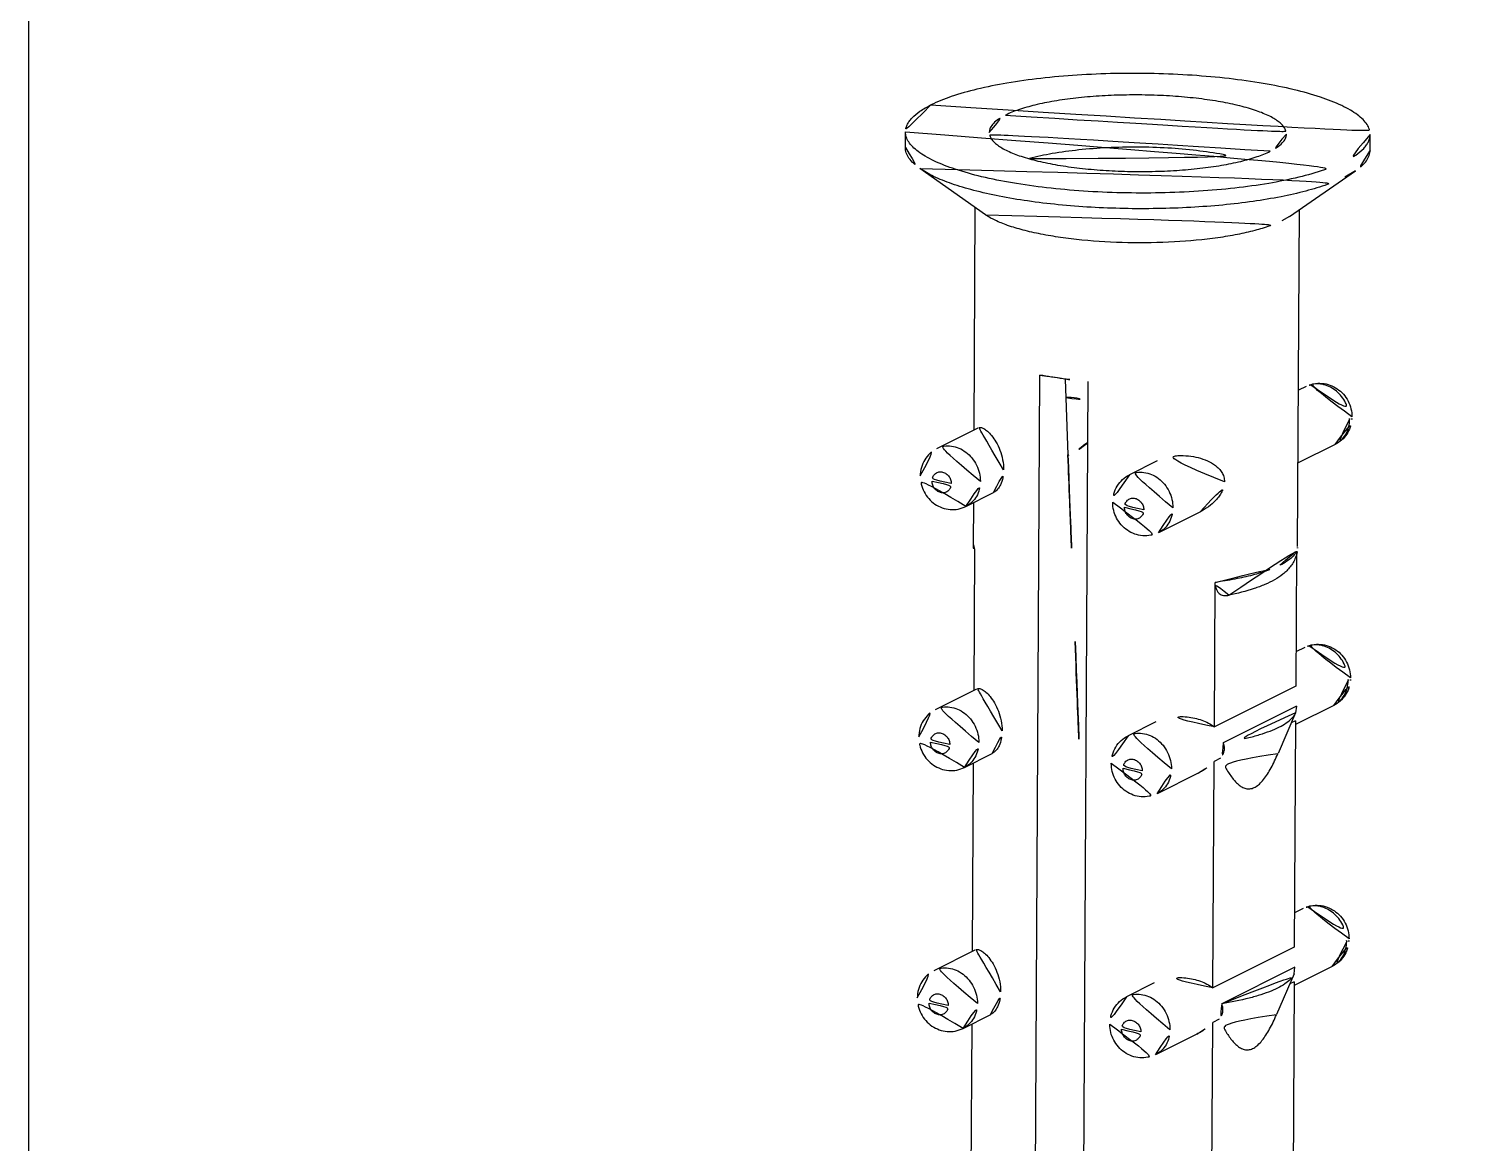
# Model space of a CAD drawing. Extents: x 16296675204 to 16296683393, y -37409618576 to -37409617244.
# Drawn here: x 16296676121.99 to 16296676148.65, y -37409618155.02 to -37409618134.39 of the extents above; entities that cross this region are included whole.
import ezdxf

# ---------------------------------------------------------------- set-up
doc = ezdxf.new("R2010")
doc.units = 0
doc.header["$LTSCALE"] = 10
doc.header["$MEASUREMENT"] = 0
doc.layers.get('0').update_dxf_attribs({"linetype": 'CONTINUOUS'})
doc.layers.add('02___PRT_ALL_AXES', color=7, linetype='CONTINUOUS')

msp = doc.modelspace()

# ---------------------------------------------------------------- linework, layer by layer
at = {"color": 7, "linetype": 'Continuous'}
for p, q in [((16296676140.545231, -37409618170.073677), (16296676140.70977, -37409618140.796539)), ((16296676141.17437, -37409618140.871162), (16296676141.227421, -37409618142.275543)), ((16296676141.436069, -37409618170.195374), (16296676141.600611, -37409618140.918243)), ((16296676139.47788, -37409618143.937149), (16296676139.497379, -37409618144.026352)), ((16296676145.477779, -37409618143.971603), (16296676145.477791, -37409618143.970871)), ((16296676145.455099, -37409618146.926903), (16296676144.099251, -37409618147.604637)), ((16296676145.455099, -37409618146.926903), (16296676145.440359, -37409618147.050522)), ((16296676145.44039, -37409618147.050346), (16296676145.1152, -37409618147.801727)), ((16296676145.43965, -37409618147.197487), (16296676145.359329, -37409618147.237633)), ((16296676144.053301, -37409618147.890457), (16296676143.93292, -37409618147.950638)), ((16296676145.42794, -37409618151.75811), (16296676144.07209, -37409618152.435837)), ((16296676145.41321, -37409618151.881737), (16296676145.42794, -37409618151.75811)), ((16296676145.413231, -37409618151.881569), (16296676145.088051, -37409618152.632942)), ((16296676145.4125, -37409618152.028702), (16296676145.33218, -37409618152.068848)), ((16296676144.02615, -37409618152.72168), (16296676143.905769, -37409618152.781853))]:
    msp.add_line(p, q, dxfattribs=at)
msp.add_lwpolyline([(16296676175.311331, -37409618176.88224), (16296676121.994961, -37409618176.88224), (16296676121.994961, -37409618094.542526), (16296676175.311331, -37409618094.542526)], close=True)
for centre, radius, start, end in [((16296676145.837139, -37409618141.408028), 0.447859, 105.0907784, 116.5407124), ((16296676145.807249, -37409618141.61364), 0.632541, 359.6900716, 3.3253834), ((16296676145.878981, -37409618141.567207), 0.604471, 354.7316924, 359.6765207), ((16296676145.27635, -37409618143.969673), 0.201441, 350.7530369, 359.4483311), ((16296678117.6457, -37409618069.45179), 1977.757652, 182.210250721, 182.346745411), ((16296676145.80998, -37409618146.239227), 0.447859, 105.0907784, 116.5407124), ((16296676145.7801, -37409618146.444847), 0.632541, 359.6900716, 3.3253834), ((16296676145.85183, -37409618146.398422), 0.604471, 354.7316924, 359.6765207), ((16296676145.782829, -37409618151.07045), 0.447859, 105.0907784, 116.5407124), ((16296676145.752951, -37409618151.276047), 0.632541, 359.6900716, 3.3253834), ((16296676145.82468, -37409618151.229637), 0.604471, 354.7316924, 359.6765207)]:
    msp.add_arc(centre, radius, start, end, dxfattribs=at)
for points, knots in [([(16296676140.07094, -37409618135.986038), (16296676140.148821, -37409618135.947113), (16296676140.328291, -37409618135.876404), (16296676140.630329, -37409618135.791924), (16296676140.984289, -37409618135.721291), (16296676141.380489, -37409618135.66658), (16296676141.80821, -37409618135.629448), (16296676142.255619, -37409618135.611), (16296676142.710369, -37409618135.611778), (16296676143.15988, -37409618135.631767), (16296676143.591709, -37409618135.670387), (16296676143.99395, -37409618135.726486), (16296676144.35565, -37409618135.798424), (16296676144.66691, -37409618135.884064), (16296676144.888981, -37409618135.96875), (16296676145.033039, -37409618136.043831), (16296676145.11768, -37409618136.098869), (16296676145.184669, -37409618136.155617), (16296676145.233629, -37409618136.214043), (16296676145.26391, -37409618136.274269), (16296676145.27079, -37409618136.316254), (16296676145.27067, -37409618136.336197)], [0, 0, 0, 0, 0.047875552, 0.105682441, 0.172286466, 0.246166262, 0.32549361, 0.408250515, 0.492298473, 0.575455552, 0.655569983, 0.730594545, 0.798663888, 0.858182694, 0.907945264, 0.92896365, 0.947396828, 0.963346738, 0.977068785, 0.989033275, 1, 1, 1, 1]), ([(16296676139.77079, -37409618136.305199), (16296676139.77095, -37409618136.276802), (16296676139.78684, -37409618136.214897), (16296676139.849541, -37409618136.131691), (16296676139.9468, -37409618136.053337), (16296676140.026239, -37409618136.008377), (16296676140.07094, -37409618135.986038)], [0, 0, 0, 0, 0.186145526, 0.403764732, 0.672393075, 1, 1, 1, 1]), ([(16296676144.97053, -37409618136.655357), (16296676144.892639, -37409618136.69429), (16296676144.713169, -37409618136.765007), (16296676144.411131, -37409618136.849472), (16296676144.057171, -37409618136.920113), (16296676143.660971, -37409618136.974823), (16296676143.233259, -37409618137.011948), (16296676142.785851, -37409618137.030403), (16296676142.331091, -37409618137.029617), (16296676141.88159, -37409618137.009628), (16296676141.449751, -37409618136.971024), (16296676141.04751, -37409618136.914902), (16296676140.68582, -37409618136.842987), (16296676140.37455, -37409618136.757347), (16296676140.152479, -37409618136.672653), (16296676140.00843, -37409618136.597572), (16296676139.92379, -37409618136.542526), (16296676139.8568, -37409618136.485786), (16296676139.80784, -37409618136.427368), (16296676139.77755, -37409618136.367126), (16296676139.770679, -37409618136.325142), (16296676139.77079, -37409618136.305199)], [0, 0, 0, 0, 0.047875552, 0.105682441, 0.172286466, 0.246166262, 0.32549361, 0.408250515, 0.492298473, 0.575455552, 0.655569983, 0.730594545, 0.798663888, 0.858182694, 0.907945264, 0.92896365, 0.947396828, 0.963346738, 0.977068785, 0.989033275, 1, 1, 1, 1]), ([(16296676140.513029, -37409618136.790894), (16296676140.65258, -37409618136.753441), (16296676140.955509, -37409618136.689636), (16296676141.4391, -37409618136.624237), (16296676141.966999, -37409618136.585037), (16296676142.517441, -37409618136.573792), (16296676143.067801, -37409618136.591026), (16296676143.595449, -37409618136.635979), (16296676144.078659, -37409618136.706642), (16296676144.381149, -37409618136.773743), (16296676144.52046, -37409618136.812714)], [0, 0, 0, 0, 0.10723184, 0.229384911, 0.361946773, 0.499860382, 0.637792109, 0.770408355, 0.892646223, 1, 1, 1, 1]), ([(16296676145.27067, -37409618136.336197), (16296676145.27051, -37409618136.364594), (16296676145.254629, -37409618136.426498), (16296676145.191919, -37409618136.509712), (16296676145.09466, -37409618136.588058), (16296676145.01523, -37409618136.633018), (16296676144.97053, -37409618136.655357)], [0, 0, 0, 0, 0.186145526, 0.403764732, 0.672393075, 1, 1, 1, 1]), ([(16296676140.70977, -37409618140.796539), (16296676140.85111, -37409618140.824333), (16296676141.14724, -37409618140.872391), (16296676141.44541, -37409618140.904877), (16296676141.600611, -37409618140.918243)], [0, 0, 0, 0, 0.480442195, 1, 1, 1, 1]), ([(16296676146.48344, -37409618141.570633), (16296676146.48373, -37409618141.52002), (16296676146.47154, -37409618141.418182), (16296676146.417179, -37409618141.274643), (16296676146.33008, -37409618141.148178), (16296676146.215309, -37409618141.046638), (16296676146.079269, -37409618140.976883), (16296676145.93022, -37409618140.944366), (16296676145.778191, -37409618140.95237), (16296676145.68182, -37409618140.984962), (16296676145.637011, -37409618141.007347)], [0, 0, 0, 0, 0.125412163, 0.251172451, 0.376846193, 0.502210914, 0.627115299, 0.751613101, 0.875868664, 1, 1, 1, 1]), ([(16296676145.720539, -37409618140.975609), (16296676145.75968, -37409618140.965057), (16296676145.842331, -37409618140.954369), (16296676145.96784, -37409618140.970688), (16296676146.089581, -37409618141.017838), (16296676146.239229, -37409618141.118698), (16296676146.383511, -37409618141.303284), (16296676146.43343, -37409618141.485489), (16296676146.43873, -37409618141.576942)], [0, 0, 0, 0, 0.114836293, 0.232872755, 0.355002748, 0.481207114, 0.740522847, 1, 1, 1, 1]), ([(16296676146.439779, -37409618141.617058), (16296676146.43951, -37409618141.666267), (16296676146.42754, -37409618141.763268), (16296676146.37417, -37409618141.896988), (16296676146.288771, -37409618142.007553), (16296676146.21357, -37409618142.060707), (16296676146.17355, -37409618142.080719)], [0, 0, 0, 0, 0.26305497, 0.516337838, 0.760764768, 1, 1, 1, 1]), ([(16296676146.17355, -37409618142.080727), (16296676146.21627, -37409618142.059372), (16296676146.29653, -37409618142.005127), (16296676146.391621, -37409618141.895638), (16296676146.456141, -37409618141.765503), (16296676146.47649, -37409618141.670578), (16296676146.4809, -37409618141.622719)], [0, 0, 0, 0, 0.24938222, 0.499005027, 0.74905058, 1, 1, 1, 1]), ([(16296676138.492861, -37409618142.665672), (16296676138.493151, -37409618142.613274), (16296676138.50738, -37409618142.508186), (16296676138.569639, -37409618142.362289), (16296676138.66923, -37409618142.239143), (16296676138.756201, -37409618142.178848), (16296676138.80275, -37409618142.155579)], [0, 0, 0, 0, 0.250995241, 0.50113091, 0.750689667, 1, 1, 1, 1]), ([(16296676139.60552, -37409618142.765282), (16296676139.60581, -37409618142.713913), (16296676139.593611, -37409618142.60981), (16296676139.540291, -37409618142.461891), (16296676139.45528, -37409618142.32943), (16296676139.34417, -37409618142.221336), (16296676139.214109, -37409618142.144913), (16296676139.073549, -37409618142.105682), (16296676138.932091, -37409618142.106911), (16296676138.84326, -37409618142.13533), (16296676138.802759, -37409618142.155579)], [0, 0, 0, 0, 0.129451959, 0.261224906, 0.393027892, 0.522644409, 0.648310085, 0.769235401, 0.885888901, 1, 1, 1, 1]), ([(16296676141.227421, -37409618142.275543), (16296676141.238331, -37409618142.563477), (16296676141.28204, -37409618143.715027), (16296676141.326139, -37409618144.86657), (16296676141.35955, -37409618145.730164)], [0, 0, 0, 0, 0.250045396, 1, 1, 1, 1]), ([(16296676139.339291, -37409618143.228951), (16296676139.294479, -37409618143.251343), (16296676139.198111, -37409618143.283943), (16296676139.04607, -37409618143.291924), (16296676138.896999, -37409618143.259407), (16296676138.76095, -37409618143.189636), (16296676138.646179, -37409618143.088081), (16296676138.559099, -37409618142.961617), (16296676138.504749, -37409618142.8181), (16296676138.492571, -37409618142.716278), (16296676138.492861, -37409618142.665672)], [0, 0, 0, 0, 0.124126653, 0.248392657, 0.372910641, 0.497833568, 0.623206885, 0.748876612, 0.874606125, 1, 1, 1, 1]), ([(16296676139.067471, -37409618142.807426), (16296676139.06761, -37409618142.781792), (16296676139.058319, -37409618142.729736), (16296676139.019899, -37409618142.661423), (16296676138.96204, -37409618142.610573), (16296676138.89242, -37409618142.585037), (16296676138.82095, -37409618142.589981), (16296676138.759871, -37409618142.625938), (16296676138.720011, -37409618142.686096), (16296676138.711269, -37409618142.734283), (16296676138.71113, -37409618142.758759)], [0, 0, 0, 0, 0.13222119, 0.266287333, 0.39709956, 0.521213518, 0.638907507, 0.754510424, 0.873783701, 1, 1, 1, 1]), ([(16296676142.366091, -37409618142.642349), (16296676142.31954, -37409618142.665627), (16296676142.232571, -37409618142.725922), (16296676142.13298, -37409618142.84906), (16296676142.070721, -37409618142.994957), (16296676142.05649, -37409618143.100052), (16296676142.0562, -37409618143.152451)], [0, 0, 0, 0, 0.249297278, 0.498857891, 0.749003889, 1, 1, 1, 1]), ([(16296676143.168859, -37409618143.25206), (16296676143.169149, -37409618143.200684), (16296676143.15695, -37409618143.096588), (16296676143.10363, -37409618142.948669), (16296676143.01862, -37409618142.816208), (16296676142.907511, -37409618142.708107), (16296676142.777451, -37409618142.631691), (16296676142.63689, -37409618142.592461), (16296676142.49543, -37409618142.593689), (16296676142.406601, -37409618142.622108), (16296676142.366091, -37409618142.642357)], [0, 0, 0, 0, 0.129451958, 0.261224906, 0.393027891, 0.522644409, 0.648310085, 0.769235401, 0.885888901, 1, 1, 1, 1]), ([(16296676138.71113, -37409618142.758759), (16296676138.710991, -37409618142.784401), (16296676138.72028, -37409618142.836456), (16296676138.758711, -37409618142.90477), (16296676138.816561, -37409618142.95562), (16296676138.886181, -37409618142.981148), (16296676138.957649, -37409618142.976212), (16296676139.01873, -37409618142.940247), (16296676139.058599, -37409618142.880089), (16296676139.067329, -37409618142.831909), (16296676139.067471, -37409618142.807426)], [0, 0, 0, 0, 0.13221819, 0.266285748, 0.397098632, 0.521213565, 0.638908393, 0.75451196, 0.873786294, 1, 1, 1, 1]), ([(16296676139.339279, -37409618143.228943), (16296676139.379311, -37409618143.208931), (16296676139.45451, -37409618143.155769), (16296676139.539909, -37409618143.045197), (16296676139.593281, -37409618142.911491), (16296676139.60524, -37409618142.814484), (16296676139.60552, -37409618142.765282)], [0, 0, 0, 0, 0.239235232, 0.483662162, 0.73694503, 1, 1, 1, 1]), ([(16296676142.0562, -37409618143.152451), (16296676142.05591, -37409618143.203056), (16296676142.0681, -37409618143.304901), (16296676142.122459, -37409618143.448441), (16296676142.20956, -37409618143.574913), (16296676142.324341, -37409618143.676453), (16296676142.460369, -37409618143.746201), (16296676142.609421, -37409618143.778702), (16296676142.76145, -37409618143.770714), (16296676142.857821, -37409618143.738121), (16296676142.90263, -37409618143.715729)], [0, 0, 0, 0, 0.125412162, 0.251172451, 0.376846193, 0.502210914, 0.627115299, 0.751613101, 0.875868664, 1, 1, 1, 1]), ([(16296676142.274469, -37409618143.245537), (16296676142.27433, -37409618143.271179), (16296676142.283621, -37409618143.323227), (16296676142.322041, -37409618143.391548), (16296676142.3799, -37409618143.442398), (16296676142.44952, -37409618143.467934), (16296676142.52099, -37409618143.46299), (16296676142.582069, -37409618143.427032), (16296676142.621929, -37409618143.366867), (16296676142.630671, -37409618143.318687), (16296676142.63081, -37409618143.294212)], [0, 0, 0, 0, 0.132218383, 0.26628557, 0.397098539, 0.521213399, 0.638908307, 0.754511804, 0.873786469, 1, 1, 1, 1]), ([(16296676142.63081, -37409618143.294212), (16296676142.630951, -37409618143.26857), (16296676142.62166, -37409618143.216507), (16296676142.583229, -37409618143.148193), (16296676142.525379, -37409618143.097351), (16296676142.455759, -37409618143.071823), (16296676142.384291, -37409618143.076759), (16296676142.32321, -37409618143.112717), (16296676142.28335, -37409618143.172867), (16296676142.274611, -37409618143.221046), (16296676142.274469, -37409618143.245537)], [0, 0, 0, 0, 0.132221257, 0.26628734, 0.397099522, 0.521213448, 0.638907473, 0.75451043, 0.873783761, 1, 1, 1, 1]), ([(16296676142.90262, -37409618143.715721), (16296676142.94265, -37409618143.695709), (16296676143.017851, -37409618143.642548), (16296676143.103251, -37409618143.531982), (16296676143.15662, -37409618143.39827), (16296676143.168579, -37409618143.301262), (16296676143.168859, -37409618143.25206)], [0, 0, 0, 0, 0.239235232, 0.483662162, 0.73694503, 1, 1, 1, 1]), ([(16296676139.47788, -37409618143.937149), (16296676139.47781, -37409618143.949654), (16296676139.479139, -37409618143.999237), (16296676139.487, -37409618144.048607), (16296676139.496229, -37409618144.084534)], [0, 0, 0, 0, 0.252143014, 1, 1, 1, 1]), ([(16296676144.20438, -37409618144.872864), (16296676144.36274, -37409618144.84034), (16296676144.58934, -37409618144.783737), (16296676144.869431, -37409618144.67955), (16296676145.049179, -37409618144.5924), (16296676145.182751, -37409618144.504189), (16296676145.277081, -37409618144.421387), (16296676145.3412, -37409618144.350113), (16296676145.396879, -37409618144.268806), (16296676145.44138, -37409618144.177673), (16296676145.47068, -37409618144.077263), (16296676145.477579, -37409618144.006752), (16296676145.477791, -37409618143.970871)], [0, 0, 0, 0, 0.288312346, 0.415172977, 0.532420101, 0.643891525, 0.699359369, 0.755882774, 0.814419349, 0.874526973, 0.936014721, 1, 1, 1, 1]), ([(16296676145.150339, -37409618144.319099), (16296676145.195299, -37409618144.296623), (16296676145.27598, -37409618144.251381), (16296676145.3769, -37409618144.173561), (16296676145.446091, -37409618144.09198), (16296676145.470461, -37409618144.030983), (16296676145.47517, -37409618144.002037)], [0, 0, 0, 0, 0.321918083, 0.590635956, 0.812163078, 1, 1, 1, 1]), ([(16296676143.951559, -37409618144.634827), (16296676144.07386, -37409618144.617699), (16296676144.30584, -37409618144.579727), (16296676144.630581, -37409618144.50737), (16296676144.90979, -37409618144.423782), (16296676145.07678, -37409618144.355873), (16296676145.150339, -37409618144.319099)], [0, 0, 0, 0, 0.297801306, 0.56655152, 0.801708571, 1, 1, 1, 1]), ([(16296676144.20434, -37409618144.872879), (16296676144.17778, -37409618144.878349), (16296676144.136749, -37409618144.882507), (16296676144.083, -37409618144.872864), (16296676144.04388, -37409618144.855568), (16296676144.00742, -37409618144.825012), (16296676143.976549, -37409618144.777893), (16296676143.955561, -37409618144.712547), (16296676143.951401, -37409618144.662338), (16296676143.951559, -37409618144.634827)], [0, 0, 0, 0, 0.1974708, 0.29464256, 0.394971035, 0.505331411, 0.636214856, 0.799643005, 1, 1, 1, 1]), ([(16296676146.456289, -37409618146.40184), (16296676146.456579, -37409618146.351227), (16296676146.444389, -37409618146.24939), (16296676146.39003, -37409618146.105858), (16296676146.302931, -37409618145.979393), (16296676146.18815, -37409618145.877853), (16296676146.05212, -37409618145.808098), (16296676145.90307, -37409618145.775589), (16296676145.75104, -37409618145.783577), (16296676145.654671, -37409618145.81617), (16296676145.609859, -37409618145.83857)], [0, 0, 0, 0, 0.125412163, 0.251172451, 0.376846193, 0.502210914, 0.627115299, 0.751613101, 0.875868664, 1, 1, 1, 1]), ([(16296676145.69338, -37409618145.806824), (16296676145.732531, -37409618145.796272), (16296676145.81518, -37409618145.785583), (16296676145.940689, -37409618145.801903), (16296676146.062429, -37409618145.849037), (16296676146.21208, -37409618145.949913), (16296676146.356359, -37409618146.134483), (16296676146.406281, -37409618146.316704), (16296676146.411579, -37409618146.408157)], [0, 0, 0, 0, 0.114836293, 0.232872755, 0.355002748, 0.481207114, 0.740522847, 1, 1, 1, 1]), ([(16296676146.41263, -37409618146.448273), (16296676146.412359, -37409618146.497467), (16296676146.400391, -37409618146.594482), (16296676146.347019, -37409618146.728203), (16296676146.26162, -37409618146.83876), (16296676146.18642, -37409618146.891922), (16296676146.146391, -37409618146.911926)], [0, 0, 0, 0, 0.26305497, 0.516337838, 0.760764768, 1, 1, 1, 1]), ([(16296676146.1464, -37409618146.911942), (16296676146.189119, -37409618146.890587), (16296676146.269381, -37409618146.836327), (16296676146.36447, -37409618146.726852), (16296676146.428989, -37409618146.59671), (16296676146.449329, -37409618146.501793), (16296676146.453751, -37409618146.453934)], [0, 0, 0, 0, 0.24938222, 0.499005027, 0.74905058, 1, 1, 1, 1]), ([(16296676139.578369, -37409618147.596489), (16296676139.578659, -37409618147.545113), (16296676139.56646, -37409618147.441017), (16296676139.51314, -37409618147.293098), (16296676139.428129, -37409618147.160637), (16296676139.31702, -37409618147.052544), (16296676139.18696, -37409618146.976128), (16296676139.0464, -37409618146.936897), (16296676138.90493, -37409618146.938118), (16296676138.816111, -37409618146.966537), (16296676138.7756, -37409618146.986794)], [0, 0, 0, 0, 0.129451959, 0.261224906, 0.393027892, 0.522644409, 0.648310085, 0.769235401, 0.885888901, 1, 1, 1, 1]), ([(16296676138.46571, -37409618147.496887), (16296676138.466, -37409618147.444489), (16296676138.48023, -37409618147.339394), (16296676138.54249, -37409618147.193497), (16296676138.642071, -37409618147.070351), (16296676138.72904, -37409618147.010063), (16296676138.7756, -37409618146.986794)], [0, 0, 0, 0, 0.250995241, 0.50113091, 0.750689667, 1, 1, 1, 1]), ([(16296676145.44029, -37409618147.050522), (16296676145.427059, -37409618147.08107), (16296676145.384239, -37409618147.142868), (16296676145.29089, -37409618147.223572), (16296676145.16466, -37409618147.300629), (16296676145.00658, -37409618147.373444), (16296676144.81813, -37409618147.441322), (16296676144.51469, -37409618147.528236), (16296676144.270321, -37409618147.576767), (16296676144.099251, -37409618147.604637)], [0, 0, 0, 0, 0.067093248, 0.148631885, 0.247367668, 0.364164632, 0.498855896, 0.650665362, 1, 1, 1, 1]), ([(16296676139.040319, -37409618147.638641), (16296676139.040461, -37409618147.612999), (16296676139.03117, -37409618147.560944), (16296676138.992741, -37409618147.49263), (16296676138.934891, -37409618147.44178), (16296676138.865271, -37409618147.416252), (16296676138.7938, -37409618147.421188), (16296676138.732719, -37409618147.457153), (16296676138.69286, -37409618147.517311), (16296676138.68412, -37409618147.565491), (16296676138.683981, -37409618147.589973)], [0, 0, 0, 0, 0.13222119, 0.266287333, 0.39709956, 0.521213518, 0.638907507, 0.754510424, 0.873783701, 1, 1, 1, 1]), ([(16296676142.33894, -37409618147.473557), (16296676142.292391, -37409618147.496834), (16296676142.20542, -37409618147.557129), (16296676142.105829, -37409618147.680267), (16296676142.04357, -37409618147.826172), (16296676142.029341, -37409618147.931259), (16296676142.029051, -37409618147.983673)], [0, 0, 0, 0, 0.249297278, 0.498857891, 0.749003889, 1, 1, 1, 1]), ([(16296676143.14171, -37409618148.083267), (16296676143.142, -37409618148.031891), (16296676143.129801, -37409618147.927803), (16296676143.076481, -37409618147.779877), (16296676142.99147, -37409618147.647423), (16296676142.88036, -37409618147.539322), (16296676142.750299, -37409618147.462898), (16296676142.609739, -37409618147.423683), (16296676142.468269, -37409618147.424896), (16296676142.37945, -37409618147.453323), (16296676142.33894, -37409618147.473572)], [0, 0, 0, 0, 0.129451958, 0.261224906, 0.393027891, 0.522644409, 0.648310085, 0.769235401, 0.885888901, 1, 1, 1, 1]), ([(16296676139.31214, -37409618148.060158), (16296676139.26733, -37409618148.082558), (16296676139.170959, -37409618148.11515), (16296676139.018921, -37409618148.123138), (16296676138.86985, -37409618148.090622), (16296676138.733801, -37409618148.020851), (16296676138.61903, -37409618147.919289), (16296676138.53195, -37409618147.792824), (16296676138.4776, -37409618147.649307), (16296676138.46542, -37409618147.547493), (16296676138.46571, -37409618147.496887)], [0, 0, 0, 0, 0.124126653, 0.248392657, 0.372910641, 0.497833568, 0.623206885, 0.748876612, 0.874606125, 1, 1, 1, 1]), ([(16296676138.683981, -37409618147.589973), (16296676138.68384, -37409618147.615608), (16296676138.69313, -37409618147.667664), (16296676138.73156, -37409618147.735977), (16296676138.78941, -37409618147.786827), (16296676138.85903, -37409618147.812363), (16296676138.9305, -37409618147.807419), (16296676138.991579, -37409618147.771461), (16296676139.031441, -37409618147.711304), (16296676139.04018, -37409618147.663116), (16296676139.040319, -37409618147.638641)], [0, 0, 0, 0, 0.132221131, 0.266287173, 0.397099323, 0.521213199, 0.638907094, 0.754510036, 0.873782984, 1, 1, 1, 1]), ([(16296676139.31213, -37409618148.06015), (16296676139.35216, -37409618148.040138), (16296676139.427349, -37409618147.986977), (16296676139.51276, -37409618147.876419), (16296676139.56613, -37409618147.742699), (16296676139.578091, -37409618147.645699), (16296676139.578369, -37409618147.596489)], [0, 0, 0, 0, 0.239235232, 0.483662162, 0.73694503, 1, 1, 1, 1]), ([(16296676144.099251, -37409618147.604637), (16296676144.10845, -37409618147.624123), (16296676144.12318, -37409618147.667183), (16296676144.125959, -37409618147.740051), (16296676144.102739, -37409618147.818268), (16296676144.07184, -37409618147.866783), (16296676144.053301, -37409618147.890457)], [0, 0, 0, 0, 0.211627653, 0.441487896, 0.704516923, 1, 1, 1, 1]), ([(16296676142.029051, -37409618147.983673), (16296676142.028761, -37409618148.034271), (16296676142.040951, -37409618148.136124), (16296676142.09531, -37409618148.279648), (16296676142.182409, -37409618148.406113), (16296676142.29718, -37409618148.50766), (16296676142.43322, -37409618148.577408), (16296676142.58227, -37409618148.609917), (16296676142.734301, -37409618148.601929), (16296676142.830669, -37409618148.569344), (16296676142.875469, -37409618148.546944)], [0, 0, 0, 0, 0.125412163, 0.251172451, 0.376846193, 0.502210914, 0.627115299, 0.751613101, 0.875868664, 1, 1, 1, 1]), ([(16296676142.603649, -37409618148.12542), (16296676142.6038, -37409618148.099777), (16296676142.594509, -37409618148.047722), (16296676142.55608, -37409618147.979408), (16296676142.49823, -37409618147.928558), (16296676142.42861, -37409618147.90303), (16296676142.35714, -37409618147.907967), (16296676142.296061, -37409618147.943916), (16296676142.256201, -37409618148.004089), (16296676142.247459, -37409618148.052269), (16296676142.24732, -37409618148.076736)], [0, 0, 0, 0, 0.132221257, 0.26628734, 0.397099522, 0.521213448, 0.638907473, 0.75451043, 0.873783761, 1, 1, 1, 1]), ([(16296676145.11306, -37409618147.806686), (16296676145.074539, -37409618147.895767), (16296676145.01417, -37409618148.024597), (16296676144.92148, -37409618148.18306), (16296676144.850201, -37409618148.284073), (16296676144.77549, -37409618148.366112), (16296676144.697519, -37409618148.424919), (16296676144.616739, -37409618148.456497), (16296676144.536421, -37409618148.457741), (16296676144.461399, -37409618148.43248), (16296676144.392401, -37409618148.38739), (16296676144.32802, -37409618148.327301), (16296676144.244989, -37409618148.228554), (16296676144.15102, -37409618148.082458), (16296676144.085461, -37409618147.956688), (16296676144.053301, -37409618147.890457)], [0, 0, 0, 0, 0.173087809, 0.253248541, 0.327149648, 0.39319113, 0.450410232, 0.499910326, 0.545212741, 0.590633428, 0.638989322, 0.691185098, 0.747191114, 0.868708797, 1, 1, 1, 1]), ([(16296676142.24732, -37409618148.076736), (16296676142.247181, -37409618148.102386), (16296676142.25647, -37409618148.154442), (16296676142.294901, -37409618148.222763), (16296676142.352751, -37409618148.273613), (16296676142.422371, -37409618148.299141), (16296676142.493839, -37409618148.294197), (16296676142.55492, -37409618148.25824), (16296676142.59478, -37409618148.198082), (16296676142.603519, -37409618148.149902), (16296676142.603649, -37409618148.12542)], [0, 0, 0, 0, 0.13222205, 0.266287787, 0.397099981, 0.521213768, 0.638907688, 0.75451057, 0.873783815, 1, 1, 1, 1]), ([(16296676142.875469, -37409618148.546928), (16296676142.915501, -37409618148.526917), (16296676142.99069, -37409618148.473747), (16296676143.076099, -37409618148.363197), (16296676143.129459, -37409618148.229477), (16296676143.14143, -37409618148.132477), (16296676143.14171, -37409618148.083267)], [0, 0, 0, 0, 0.239235232, 0.483662162, 0.73694503, 1, 1, 1, 1]), ([(16296676146.42914, -37409618151.233047), (16296676146.42942, -37409618151.182442), (16296676146.41724, -37409618151.080597), (16296676146.362869, -37409618150.937073), (16296676146.27578, -37409618150.8106), (16296676146.160999, -37409618150.709053), (16296676146.024969, -37409618150.639313), (16296676145.875919, -37409618150.606796), (16296676145.723881, -37409618150.614777), (16296676145.62752, -37409618150.647377), (16296676145.58271, -37409618150.669777)], [0, 0, 0, 0, 0.125412163, 0.251172451, 0.376846193, 0.502210914, 0.627115299, 0.751613101, 0.875868664, 1, 1, 1, 1]), ([(16296676145.666229, -37409618150.638031), (16296676145.705379, -37409618150.62748), (16296676145.788031, -37409618150.616791), (16296676145.91354, -37409618150.63311), (16296676146.03528, -37409618150.68026), (16296676146.184931, -37409618150.78112), (16296676146.329201, -37409618150.965698), (16296676146.379129, -37409618151.147911), (16296676146.38442, -37409618151.239357)], [0, 0, 0, 0, 0.114836293, 0.232872755, 0.355002748, 0.481207114, 0.740522847, 1, 1, 1, 1]), ([(16296676146.119249, -37409618151.743149), (16296676146.16197, -37409618151.721786), (16296676146.24222, -37409618151.667542), (16296676146.337311, -37409618151.55806), (16296676146.40184, -37409618151.427933), (16296676146.42218, -37409618151.333), (16296676146.4266, -37409618151.285133)], [0, 0, 0, 0, 0.24938222, 0.499005027, 0.74905058, 1, 1, 1, 1]), ([(16296676146.385481, -37409618151.27948), (16296676146.385201, -37409618151.32869), (16296676146.37324, -37409618151.42569), (16296676146.31987, -37409618151.55941), (16296676146.23447, -37409618151.669968), (16296676146.159269, -37409618151.723129), (16296676146.11924, -37409618151.743141)], [0, 0, 0, 0, 0.26305497, 0.516337838, 0.760764768, 1, 1, 1, 1]), ([(16296676139.55122, -37409618152.427696), (16296676139.55151, -37409618152.376328), (16296676139.539301, -37409618152.272232), (16296676139.485991, -37409618152.124313), (16296676139.40098, -37409618151.991852), (16296676139.289869, -37409618151.883759), (16296676139.159809, -37409618151.807327), (16296676139.019251, -37409618151.768097), (16296676138.877781, -37409618151.769333), (16296676138.78896, -37409618151.797752), (16296676138.748449, -37409618151.818001)], [0, 0, 0, 0, 0.129451959, 0.261224906, 0.393027892, 0.522644409, 0.648310085, 0.769235401, 0.885888901, 1, 1, 1, 1]), ([(16296676138.438551, -37409618152.328087), (16296676138.43885, -37409618152.275703), (16296676138.453079, -37409618152.170601), (16296676138.515341, -37409618152.024712), (16296676138.61492, -37409618151.901573), (16296676138.701891, -37409618151.84127), (16296676138.748449, -37409618151.817993)], [0, 0, 0, 0, 0.250995241, 0.50113091, 0.750689667, 1, 1, 1, 1]), ([(16296676144.07209, -37409618152.435837), (16296676144.24317, -37409618152.40799), (16296676144.487539, -37409618152.359451), (16296676144.790979, -37409618152.27253), (16296676144.979429, -37409618152.204643), (16296676145.137501, -37409618152.131844), (16296676145.263729, -37409618152.054787), (16296676145.35709, -37409618151.974083), (16296676145.39991, -37409618151.912277), (16296676145.413139, -37409618151.881729)], [0, 0, 0, 0, 0.349334638, 0.501144104, 0.635835368, 0.752632332, 0.851368115, 0.932906752, 1, 1, 1, 1]), ([(16296676139.013161, -37409618152.469856), (16296676139.013309, -37409618152.444206), (16296676139.004021, -37409618152.392151), (16296676138.96559, -37409618152.323837), (16296676138.90774, -37409618152.272987), (16296676138.83812, -37409618152.247459), (16296676138.766649, -37409618152.252403), (16296676138.70557, -37409618152.288361), (16296676138.665701, -37409618152.348518), (16296676138.656969, -37409618152.396698), (16296676138.65683, -37409618152.421181)], [0, 0, 0, 0, 0.13222119, 0.266287333, 0.39709956, 0.521213518, 0.638907507, 0.754510424, 0.873783701, 1, 1, 1, 1]), ([(16296676142.31179, -37409618152.304771), (16296676142.26523, -37409618152.328049), (16296676142.178261, -37409618152.388344), (16296676142.07868, -37409618152.511482), (16296676142.016411, -37409618152.657379), (16296676142.00219, -37409618152.762466), (16296676142.00189, -37409618152.814873)], [0, 0, 0, 0, 0.249297278, 0.498857891, 0.749003889, 1, 1, 1, 1]), ([(16296676143.114559, -37409618152.914467), (16296676143.114849, -37409618152.863113), (16296676143.10264, -37409618152.75901), (16296676143.04933, -37409618152.611076), (16296676142.964319, -37409618152.47863), (16296676142.853201, -37409618152.370537), (16296676142.72315, -37409618152.294113), (16296676142.582581, -37409618152.254883), (16296676142.44112, -37409618152.256111), (16296676142.352301, -37409618152.284531), (16296676142.31179, -37409618152.304779)], [0, 0, 0, 0, 0.129451958, 0.261224906, 0.393027891, 0.522644409, 0.648310085, 0.769235401, 0.885888901, 1, 1, 1, 1]), ([(16296676139.284981, -37409618152.891373), (16296676139.240179, -37409618152.913757), (16296676139.14381, -37409618152.946358), (16296676138.99177, -37409618152.954353), (16296676138.842699, -37409618152.921829), (16296676138.70665, -37409618152.852058), (16296676138.591881, -37409618152.750504), (16296676138.504801, -37409618152.624031), (16296676138.450451, -37409618152.480522), (16296676138.438271, -37409618152.3787), (16296676138.438551, -37409618152.328087)], [0, 0, 0, 0, 0.124126653, 0.248392657, 0.372910641, 0.497833568, 0.623206885, 0.748876612, 0.874606125, 1, 1, 1, 1]), ([(16296676138.65683, -37409618152.421181), (16296676138.656691, -37409618152.446823), (16296676138.665979, -37409618152.498878), (16296676138.704399, -37409618152.567192), (16296676138.76226, -37409618152.618027), (16296676138.831881, -37409618152.64357), (16296676138.903351, -37409618152.638634), (16296676138.96443, -37409618152.602676), (16296676139.00429, -37409618152.542511), (16296676139.013029, -37409618152.494331), (16296676139.013161, -37409618152.469856)], [0, 0, 0, 0, 0.13222119, 0.266287333, 0.39709956, 0.521213518, 0.638907507, 0.754510424, 0.873783701, 1, 1, 1, 1]), ([(16296676139.284981, -37409618152.891373), (16296676139.32501, -37409618152.871353), (16296676139.4002, -37409618152.818192), (16296676139.485609, -37409618152.707626), (16296676139.538971, -37409618152.573914), (16296676139.55094, -37409618152.476913), (16296676139.55122, -37409618152.427696)], [0, 0, 0, 0, 0.239235232, 0.483662162, 0.73694503, 1, 1, 1, 1]), ([(16296676144.07209, -37409618152.435837), (16296676144.081289, -37409618152.455307), (16296676144.09602, -37409618152.49836), (16296676144.098841, -37409618152.571243), (16296676144.07559, -37409618152.649483), (16296676144.044689, -37409618152.69799), (16296676144.02615, -37409618152.72168)], [0, 0, 0, 0, 0.211465199, 0.441327156, 0.704593952, 1, 1, 1, 1]), ([(16296676142.00189, -37409618152.814873), (16296676142.00161, -37409618152.865479), (16296676142.0138, -37409618152.967323), (16296676142.068159, -37409618153.110863), (16296676142.15526, -37409618153.23732), (16296676142.270029, -37409618153.338867), (16296676142.406059, -37409618153.408623), (16296676142.55512, -37409618153.441116), (16296676142.70715, -37409618153.433144), (16296676142.80352, -37409618153.400543), (16296676142.84832, -37409618153.378151)], [0, 0, 0, 0, 0.125412162, 0.251172451, 0.376846193, 0.502210914, 0.627115299, 0.751613101, 0.875868664, 1, 1, 1, 1]), ([(16296676142.5765, -37409618152.956627), (16296676142.576651, -37409618152.930992), (16296676142.56736, -37409618152.878929), (16296676142.528931, -37409618152.810623), (16296676142.471081, -37409618152.759773), (16296676142.401461, -37409618152.734238), (16296676142.32999, -37409618152.739182), (16296676142.268909, -37409618152.775139), (16296676142.22904, -37409618152.835297), (16296676142.22031, -37409618152.883476), (16296676142.220169, -37409618152.907951)], [0, 0, 0, 0, 0.132221257, 0.26628734, 0.397099522, 0.521213448, 0.638907473, 0.75451043, 0.873783761, 1, 1, 1, 1]), ([(16296676145.085911, -37409618152.637909), (16296676145.04739, -37409618152.72699), (16296676144.98702, -37409618152.85582), (16296676144.894329, -37409618153.014267), (16296676144.82305, -37409618153.115273), (16296676144.748341, -37409618153.197319), (16296676144.670361, -37409618153.256126), (16296676144.58959, -37409618153.28772), (16296676144.50927, -37409618153.288963), (16296676144.43425, -37409618153.263687), (16296676144.36525, -37409618153.218613), (16296676144.300871, -37409618153.158508), (16296676144.21784, -37409618153.059753), (16296676144.123871, -37409618152.913673), (16296676144.05831, -37409618152.787903), (16296676144.02615, -37409618152.72168)], [0, 0, 0, 0, 0.173087809, 0.253248541, 0.327149648, 0.39319113, 0.450410232, 0.499910326, 0.545212741, 0.590633428, 0.638989322, 0.691185098, 0.747191114, 0.868708797, 1, 1, 1, 1]), ([(16296676142.220169, -37409618152.907951), (16296676142.22003, -37409618152.933601), (16296676142.229321, -37409618152.985657), (16296676142.26774, -37409618153.05397), (16296676142.3256, -37409618153.104813), (16296676142.39522, -37409618153.130348), (16296676142.46669, -37409618153.125412), (16296676142.527769, -37409618153.089447), (16296676142.567631, -37409618153.029289), (16296676142.57637, -37409618152.98111), (16296676142.5765, -37409618152.956627)], [0, 0, 0, 0, 0.132221257, 0.26628734, 0.397099522, 0.521213448, 0.638907473, 0.75451043, 0.873783761, 1, 1, 1, 1]), ([(16296676142.84832, -37409618153.378143), (16296676142.88835, -37409618153.358124), (16296676142.963539, -37409618153.304962), (16296676143.04895, -37409618153.194397), (16296676143.10231, -37409618153.060692), (16296676143.114281, -37409618152.963676), (16296676143.114559, -37409618152.914467)], [0, 0, 0, 0, 0.239235232, 0.483662162, 0.73694503, 1, 1, 1, 1])]:
    msp.add_open_spline(points, degree=3, knots=knots, dxfattribs=at)
at = {"layer": '02___PRT_ALL_AXES', "color": 7, "linetype": 'Continuous'}
for p, q in [((16296676138.21917, -37409618136.586411), (16296676138.2208, -37409618136.296532)), ((16296676146.819031, -37409618136.634743), (16296676146.820669, -37409618136.344856)), ((16296676139.698111, -37409618137.828781), (16296676138.483471, -37409618136.971733)), ((16296676145.32622, -37409618137.860413), (16296676146.550421, -37409618137.017067)), ((16296676146.550421, -37409618137.017067), (16296676146.349689, -37409618137.133858)), ((16296676139.48982, -37409618141.812134), (16296676139.512939, -37409618137.698128)), ((16296676145.32622, -37409618137.860413), (16296676145.18618, -37409618137.941887)), ((16296676145.477791, -37409618143.970871), (16296676145.51285, -37409618137.73185)), ((16296676145.637011, -37409618141.007347), (16296676145.49404, -37409618141.078827)), ((16296676138.80275, -37409618142.155579), (16296676139.565519, -37409618141.7743)), ((16296676146.17355, -37409618142.080727), (16296676145.486481, -37409618142.424156)), ((16296676141.2278, -37409618142.284958), (16296676141.24826, -37409618142.274727)), ((16296676142.87874, -37409618142.386101), (16296676142.366091, -37409618142.642349)), ((16296676139.339291, -37409618143.228951), (16296676139.852091, -37409618142.972633)), ((16296676139.47788, -37409618143.937149), (16296676139.48226, -37409618143.157478)), ((16296676143.66538, -37409618143.334457), (16296676142.90263, -37409618143.715729)), ((16296676139.497379, -37409618144.026352), (16296676139.482731, -37409618146.633324)), ((16296676145.45714, -37409618144.085007), (16296676145.443251, -37409618146.556557)), ((16296676143.93652, -37409618147.309708), (16296676143.951559, -37409618144.634827)), ((16296676145.609859, -37409618145.83857), (16296676145.446831, -37409618145.920059)), ((16296676138.7756, -37409618146.986794), (16296676139.53838, -37409618146.605507)), ((16296676145.443251, -37409618146.556557), (16296676143.93652, -37409618147.309708)), ((16296676146.1464, -37409618146.911942), (16296676145.43927, -37409618147.265404)), ((16296676142.8515, -37409618147.217346), (16296676142.33894, -37409618147.473557)), ((16296676145.43965, -37409618147.197487), (16296676145.4161, -37409618151.387772)), ((16296676139.31214, -37409618148.060158), (16296676139.824829, -37409618147.803886)), ((16296676139.47517, -37409618147.978668), (16296676139.45558, -37409618151.464531)), ((16296676143.90937, -37409618152.140907), (16296676143.93292, -37409618147.950638)), ((16296676143.63825, -37409618148.165657), (16296676142.875469, -37409618148.546944)), ((16296676145.58271, -37409618150.669777), (16296676145.41968, -37409618150.751266)), ((16296676138.748449, -37409618151.817993), (16296676139.51123, -37409618151.436707)), ((16296676145.4161, -37409618151.387772), (16296676143.90937, -37409618152.140907)), ((16296676146.119249, -37409618151.743149), (16296676145.412121, -37409618152.096619)), ((16296676142.82435, -37409618152.048569), (16296676142.31179, -37409618152.304771)), ((16296676145.4125, -37409618152.028702), (16296676145.38895, -37409618156.218979)), ((16296676139.284981, -37409618152.891373), (16296676139.79767, -37409618152.635094)), ((16296676139.448021, -37409618152.809883), (16296676139.428431, -37409618156.295738)), ((16296676143.882219, -37409618156.97213), (16296676143.905769, -37409618152.781853)), ((16296676143.611099, -37409618152.996872), (16296676142.84832, -37409618153.378151))]:
    msp.add_line(p, q, dxfattribs=at)
for points, knots in [([(16296676138.69014, -37409618135.797417), (16296676138.81193, -37409618135.736542), (16296676139.09256, -37409618135.625969), (16296676139.564831, -37409618135.493889), (16296676140.11829, -37409618135.383438), (16296676140.73781, -37409618135.29789), (16296676141.406601, -37409618135.239838), (16296676142.10619, -37409618135.210983), (16296676142.817261, -37409618135.212196), (16296676143.520121, -37409618135.243462), (16296676144.195351, -37409618135.303848), (16296676144.82431, -37409618135.391579), (16296676145.38987, -37409618135.504044), (16296676145.876579, -37409618135.637947), (16296676146.22382, -37409618135.770393), (16296676146.44906, -37409618135.887779), (16296676146.581409, -37409618135.973831), (16296676146.686159, -37409618136.062569), (16296676146.762711, -37409618136.153923), (16296676146.81007, -37409618136.248093), (16296676146.82082, -37409618136.313751), (16296676146.820641, -37409618136.344933)], [0, 0, 0, 0, 0.047875552, 0.105682441, 0.172286466, 0.246166262, 0.32549361, 0.408250515, 0.492298473, 0.575455552, 0.655569983, 0.730594545, 0.798663888, 0.858182694, 0.907945264, 0.92896365, 0.947396828, 0.963346738, 0.977068785, 0.989033275, 1, 1, 1, 1]), ([(16296676138.69014, -37409618135.797417), (16296676138.620251, -37409618135.832352), (16296676138.49617, -37409618135.902603), (16296676138.36294, -37409618136.009743), (16296676138.28837, -37409618136.099289), (16296676138.24996, -37409618136.164047), (16296676138.226431, -37409618136.229858), (16296676138.220949, -37409618136.274643), (16296676138.220819, -37409618136.296463)], [0, 0, 0, 0, 0.327021374, 0.595169581, 0.709531086, 0.81308833, 0.908677352, 1, 1, 1, 1]), ([(16296676138.220819, -37409618136.296463), (16296676138.22064, -37409618136.327652), (16296676138.23139, -37409618136.393303), (16296676138.278761, -37409618136.487488), (16296676138.35531, -37409618136.578827), (16296676138.460051, -37409618136.667557), (16296676138.5924, -37409618136.753616), (16296676138.81765, -37409618136.871017), (16296676139.164881, -37409618137.003448), (16296676139.65159, -37409618137.137367), (16296676140.21715, -37409618137.249817), (16296676140.846109, -37409618137.337547), (16296676141.521351, -37409618137.397926), (16296676142.224211, -37409618137.429192), (16296676142.93527, -37409618137.430412), (16296676143.634859, -37409618137.401573), (16296676144.30365, -37409618137.343513), (16296676144.92317, -37409618137.257957), (16296676145.476629, -37409618137.147507), (16296676145.94891, -37409618137.015427), (16296676146.22954, -37409618136.904861), (16296676146.35132, -37409618136.843987)], [0, 0, 0, 0, 0.010966725, 0.022931215, 0.036653262, 0.052603172, 0.07103635, 0.092054736, 0.141817306, 0.201336112, 0.269405455, 0.344430017, 0.424544448, 0.507701527, 0.591749485, 0.67450639, 0.753833738, 0.827713534, 0.894317559, 0.952124448, 1, 1, 1, 1]), ([(16296676138.219191, -37409618136.586411), (16296676138.219009, -37409618136.619507), (16296676138.231279, -37409618136.68956), (16296676138.284781, -37409618136.789322), (16296676138.37075, -37409618136.885727), (16296676138.442949, -37409618136.943138), (16296676138.483471, -37409618136.971733)], [0, 0, 0, 0, 0.205031678, 0.430850317, 0.69280398, 1, 1, 1, 1]), ([(16296676146.820641, -37409618136.344933), (16296676146.82052, -37409618136.36676), (16296676146.815041, -37409618136.411537), (16296676146.79151, -37409618136.477341), (16296676146.753099, -37409618136.542107), (16296676146.67852, -37409618136.631653), (16296676146.54529, -37409618136.7388), (16296676146.421221, -37409618136.809052), (16296676146.35132, -37409618136.843987)], [0, 0, 0, 0, 0.091322648, 0.186911669, 0.290468914, 0.404830419, 0.672978626, 1, 1, 1, 1]), ([(16296676146.81901, -37409618136.634743), (16296676146.81883, -37409618136.667831), (16296676146.80578, -37409618136.737717), (16296676146.751181, -37409618136.836868), (16296676146.664141, -37409618136.932327), (16296676146.591261, -37409618136.988907), (16296676146.55039, -37409618137.017059)], [0, 0, 0, 0, 0.204978501, 0.430720612, 0.692642825, 1, 1, 1, 1]), ([(16296676138.483471, -37409618136.971733), (16296676138.564051, -37409618137.028572), (16296676138.757311, -37409618137.135063), (16296676139.09374, -37409618137.268356), (16296676139.500681, -37409618137.388893), (16296676139.969971, -37409618137.493896), (16296676140.492241, -37409618137.581108), (16296676141.261, -37409618137.67289), (16296676142.269279, -37409618137.729759), (16296676143.28689, -37409618137.713707), (16296676144.084101, -37409618137.654533), (16296676144.641899, -37409618137.589317), (16296676145.155491, -37409618137.504204), (16296676145.614429, -37409618137.401093), (16296676146.009251, -37409618137.282242), (16296676146.245529, -37409618137.185928), (16296676146.349689, -37409618137.133858)], [0, 0, 0, 0, 0.036764204, 0.081807141, 0.134746461, 0.194816824, 0.260995282, 0.332068642, 0.483379437, 0.637104275, 0.71113424, 0.781344975, 0.846409165, 0.905141493, 0.956584097, 1, 1, 1, 1]), ([(16296676139.698111, -37409618137.828781), (16296676139.75433, -37409618137.868446), (16296676139.889179, -37409618137.942719), (16296676140.12389, -37409618138.035744), (16296676140.407789, -37409618138.119827), (16296676140.73521, -37409618138.193077), (16296676141.099581, -37409618138.253929), (16296676141.63592, -37409618138.31797), (16296676142.33942, -37409618138.357674), (16296676143.18063, -37409618138.344254), (16296676143.85803, -37409618138.282227), (16296676144.35301, -37409618138.200287), (16296676144.67321, -37409618138.128342), (16296676144.94866, -37409618138.045418), (16296676145.11351, -37409618137.978218), (16296676145.18618, -37409618137.941887)], [0, 0, 0, 0, 0.036767516, 0.081810204, 0.134749936, 0.194824445, 0.26100481, 0.332079068, 0.483395652, 0.637125736, 0.781337576, 0.846404173, 0.905137307, 0.956585436, 1, 1, 1, 1]), ([(16296676141.185329, -37409618141.214211), (16296676141.25362, -37409618141.209908), (16296676141.39802, -37409618141.21563), (16296676141.537081, -37409618141.265572), (16296676141.59985, -37409618141.306396)], [0, 0, 0, 0, 0.477501713, 1, 1, 1, 1]), ([(16296676140.035601, -37409618142.550301), (16296676140.03595, -37409618142.488197), (16296676140.023331, -37409618142.36425), (16296676139.97316, -37409618142.190811), (16296676139.90226, -37409618142.041), (16296676139.823111, -37409618141.923462), (16296676139.74592, -37409618141.840134), (16296676139.683861, -37409618141.793617), (16296676139.639509, -37409618141.773514), (16296676139.611771, -37409618141.766617), (16296676139.58672, -37409618141.766457), (16296676139.57168, -37409618141.771156), (16296676139.5651, -37409618141.774513)], [0, 0, 0, 0, 0.18893117, 0.376116234, 0.546808373, 0.691114058, 0.805486661, 0.89118125, 0.924681345, 0.95303398, 0.977535423, 1, 1, 1, 1]), ([(16296676141.5963, -37409618142.043602), (16296676141.569281, -37409618142.069557), (16296676141.462259, -37409618142.159843), (16296676141.339689, -37409618142.229286), (16296676141.24819, -37409618142.27478)], [0, 0, 0, 0, 0.268314686, 1, 1, 1, 1]), ([(16296676144.124399, -37409618142.774422), (16296676144.124571, -37409618142.742722), (16296676144.11573, -37409618142.68055), (16296676144.077299, -37409618142.597366), (16296676144.022499, -37409618142.528351), (16296676143.93569, -37409618142.452049), (16296676143.807699, -37409618142.379402), (16296676143.637699, -37409618142.321083), (16296676143.45406, -37409618142.288589), (16296676143.19511, -37409618142.282143), (16296676142.996201, -37409618142.327438), (16296676142.877501, -37409618142.386726)], [0, 0, 0, 0, 0.064032378, 0.124563915, 0.182986521, 0.240724125, 0.357118649, 0.47736229, 0.602344146, 0.732014843, 1, 1, 1, 1]), ([(16296676139.85034, -37409618142.973488), (16296676139.908461, -37409618142.944489), (16296676139.979561, -37409618142.848244), (16296676140.02622, -37409618142.696274), (16296676140.03532, -37409618142.600807), (16296676140.035601, -37409618142.550301)], [0, 0, 0, 0, 0.406658984, 0.683746713, 1, 1, 1, 1]), ([(16296676143.6672, -37409618143.333549), (16296676143.7225, -37409618143.305779), (16296676143.829269, -37409618143.241043), (16296676143.947611, -37409618143.138077), (16296676144.028099, -37409618143.040733), (16296676144.095289, -37409618142.933182), (16296676144.124041, -37409618142.837723), (16296676144.124399, -37409618142.774422)], [0, 0, 0, 0, 0.246450856, 0.494856119, 0.620727925, 0.747907443, 1, 1, 1, 1]), ([(16296676140.00845, -37409618147.381508), (16296676140.008801, -37409618147.31942), (16296676139.99618, -37409618147.195488), (16296676139.94602, -37409618147.022079), (16296676139.875151, -37409618146.872276), (16296676139.796009, -37409618146.754753), (16296676139.71883, -37409618146.671387), (16296676139.656771, -37409618146.624878), (16296676139.612419, -37409618146.604736), (16296676139.584681, -37409618146.597832), (16296676139.559629, -37409618146.597672), (16296676139.54458, -37409618146.602348), (16296676139.538, -37409618146.605698)], [0, 0, 0, 0, 0.188908674, 0.376073293, 0.54675457, 0.691061789, 0.805447283, 0.891159386, 0.924666629, 0.953027635, 0.977533432, 1, 1, 1, 1]), ([(16296676143.93652, -37409618147.309708), (16296676143.86775, -37409618147.255478), (16296676143.74581, -37409618147.194717), (16296676143.5723, -37409618147.14521), (16296676143.2869, -37409618147.098457), (16296676143.026541, -37409618147.129921), (16296676142.850349, -37409618147.217941)], [0, 0, 0, 0, 0.232176021, 0.353206422, 0.477864579, 1, 1, 1, 1]), ([(16296676139.823179, -37409618147.804703), (16296676139.8813, -37409618147.775703), (16296676139.95241, -37409618147.679459), (16296676139.999069, -37409618147.527473), (16296676140.008169, -37409618147.432022), (16296676140.00845, -37409618147.381508)], [0, 0, 0, 0, 0.406664804, 0.683745555, 1, 1, 1, 1]), ([(16296676143.639799, -37409618148.164879), (16296676143.66684, -37409618148.151314), (16296676143.77306, -37409618148.09269), (16296676143.87038, -37409618148.016876), (16296676143.93292, -37409618147.950638)], [0, 0, 0, 0, 0.249256891, 1, 1, 1, 1]), ([(16296676139.9813, -37409618152.212723), (16296676139.981649, -37409618152.150627), (16296676139.96903, -37409618152.026703), (16296676139.918871, -37409618151.853287), (16296676139.848, -37409618151.703491), (16296676139.76886, -37409618151.585953), (16296676139.691681, -37409618151.502586), (16296676139.62962, -37409618151.456093), (16296676139.58527, -37409618151.435951), (16296676139.557529, -37409618151.429047), (16296676139.532471, -37409618151.428879), (16296676139.517429, -37409618151.433563), (16296676139.510851, -37409618151.436897)], [0, 0, 0, 0, 0.188908674, 0.376073293, 0.54675457, 0.691061789, 0.805447283, 0.891159386, 0.924666629, 0.953027635, 0.977533432, 1, 1, 1, 1]), ([(16296676143.90937, -37409618152.140907), (16296676143.840599, -37409618152.086693), (16296676143.71866, -37409618152.025917), (16296676143.545151, -37409618151.976418), (16296676143.259741, -37409618151.929657), (16296676142.99939, -37409618151.961143), (16296676142.8232, -37409618152.049149)], [0, 0, 0, 0, 0.232176021, 0.353206422, 0.477864579, 1, 1, 1, 1]), ([(16296676139.79603, -37409618152.63591), (16296676139.854151, -37409618152.606911), (16296676139.925261, -37409618152.510674), (16296676139.97192, -37409618152.358688), (16296676139.98101, -37409618152.263229), (16296676139.9813, -37409618152.212723)], [0, 0, 0, 0, 0.406664804, 0.683745555, 1, 1, 1, 1]), ([(16296676143.61265, -37409618152.996094), (16296676143.639681, -37409618152.982529), (16296676143.745911, -37409618152.923897), (16296676143.843229, -37409618152.848083), (16296676143.905769, -37409618152.781853)], [0, 0, 0, 0, 0.249256891, 1, 1, 1, 1])]:
    msp.add_open_spline(points, degree=3, knots=knots, dxfattribs=at)

doc.saveas('drawing.dxf')
